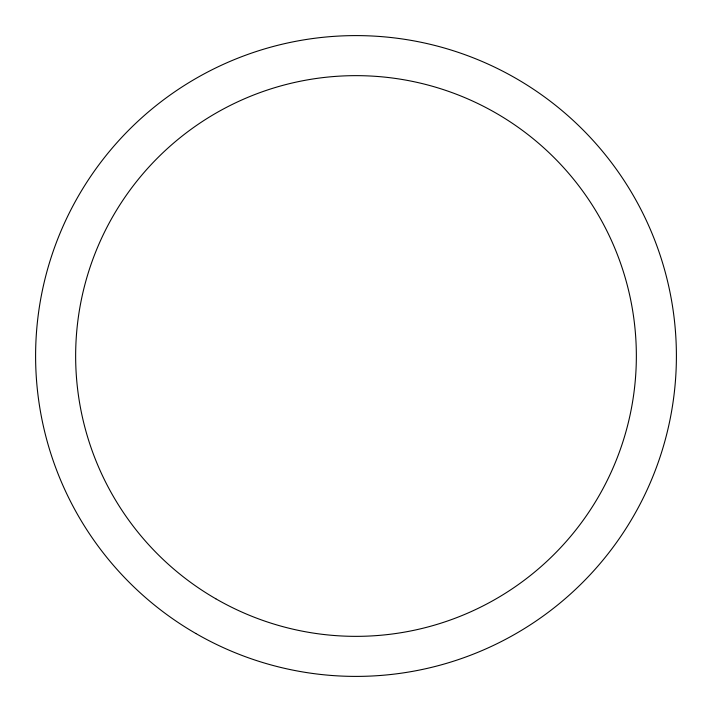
<?xml version="1.0" encoding="UTF-8"?>
<svg xmlns="http://www.w3.org/2000/svg" width="712" height="712" viewBox="0 0 712 712"><rect width="100%" height="100%" fill="white"/><g stroke="black" fill="none" stroke-linecap="round" stroke-linejoin="round"><path stroke-width="1.07" d="M195.8 633.475A320.4 320.4 0 0 0 676.4 356A320.4 320.4 0 0 0 195.8 78.525A320.4 320.4 0 0 0 195.8 633.475M215.825 598.792A280.35 280.35 0 0 0 636.35 356A280.35 280.35 0 0 0 215.825 113.208A280.35 280.35 0 0 0 215.825 598.792"/></g></svg>
